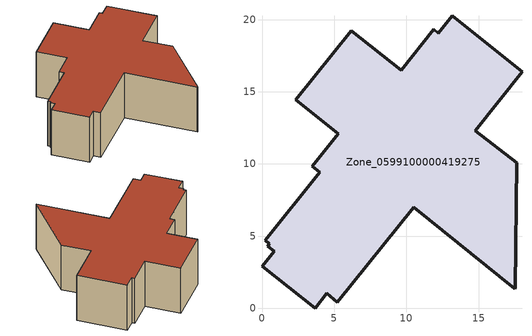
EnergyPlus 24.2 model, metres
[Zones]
Zone_0599100000419275
 floor ground (C_G): 5.29,12.09 2.35,14.43 6.18,19.23 9.63,16.47 11.9,19.32 12.21,19.07 13.18,20.27 18,16.39 14.75,12.31 17.63,10.07 17.55,1.43 17.51,1.36 10.51,6.99 5.22,0.44 4.5,1.03 3.68,0 0,2.93 0.83,3.95 0.4,4.31 0.52,4.47 0.23,4.73 3.99,9.43 3.47,9.84 z0
 wall outside (C_F): 17.51,1.36 17.55,1.43 17.63,10.07 14.75,12.31 18,16.39 13.18,20.27 12.21,19.07 11.9,19.32 9.63,16.47 6.18,19.23 2.35,14.43 5.29,12.09 3.47,9.84 3.99,9.43 0.23,4.73 0.52,4.47 0.4,4.31 0.83,3.95 0,2.93 3.68,0 4.5,1.03 5.22,0.44 10.51,6.99 17.51,1.36 z0:6.38
 roof outside (C_R): 0.23,4.73 0.52,4.47 0.4,4.31 0.83,3.95 0,2.93 3.68,0 4.5,1.03 5.22,0.44 10.51,6.99 17.51,1.36 17.55,1.43 17.63,10.07 14.75,12.31 18,16.39 13.18,20.27 12.21,19.07 11.9,19.32 9.63,16.47 6.18,19.23 2.35,14.43 5.29,12.09 3.47,9.84 3.99,9.43 z6.38
[BUILDING]
Pand.0599100000419275: North Axis=0; Terrain=City; Loads Convergence Tolerance Value=0.04; Temperature Convergence Tolerance Value=0.4; Solar Distribution=FullExterior; Maximum Number of Warmup Days=25; Minimum Number of Warmup Days=1
[Site:Location]
Rotterdam.The.Hague.AP_ZH_NLD Design_Conditions: Latitude=51.96; Longitude=4.45; Time Zone=1; Elevation=-4.5
[SITE:GROUNDTEMPERATURE:BUILDINGSURFACE]
18, 18, 18, 18, 18, 18, 18, 18, 18, 18, 18, 18
[MATERIAL] Thermal Absorptance=0.9; Solar Absorptance=0.7; Visible Absorptance=0.7
Name | Roughness | Thickness | Conductivity | Density | Specific Heat
G.D.1992-2005 | MediumSmooth | 0.15 | 0.06 | 540 | 1210
F.D.1992-2005 | Rough | 0.3 | 0.12 | 1920 | 840
R.D.1992-2005 | MediumRough | 0.2 | 0.08 | 1500 | 1000
[CONSTRUCTION]
C_G: G.D.1992-2005
C_F: F.D.1992-2005
C_R: R.D.1992-2005
[ZONE]
Zone_0599100000419275: Type=1; Multiplier=1; Ceiling Height=Autocalculate; Volume=Autocalculate; Floor Area=autocalculate; Part of Total Floor Area=Yes
[ZONEINFILTRATION:DESIGNFLOWRATE]
Infil_Zone_0599100000419275: Zone or ZoneList or Space or SpaceList=Zone_0599100000419275; Schedule=AlwaysOn; Design Flow Rate Calculation Method=Flow/Area; Flow Rate per Floor Area=0.0021; Constant Term Coefficient=1; Temperature Term Coefficient=0; Velocity Term Coefficient=0; Velocity Squared Term Coefficient=0
[HVACTEMPLATE:ZONE:IDEALLOADSAIRSYSTEM]
Zone_0599100000419275: Maximum Heating Supply Air Temperature=50; Minimum Cooling Supply Air Temperature=13; Maximum Heating Supply Air Humidity Ratio=0.0156; Minimum Cooling Supply Air Humidity Ratio=0.0077; Heating Limit=NoLimit; Cooling Limit=NoLimit; Dehumidification Control Type=ConstantSensibleHeatRatio; Cooling Sensible Heat Ratio=0.7; Dehumidification Setpoint=60; Humidification Control Type=None; Humidification Setpoint=30; Outdoor Air Method=None; Outdoor Air Flow Rate per Person=0.00944; Outdoor Air Flow Rate per Zone Floor Area=0; Outdoor Air Flow Rate per Zone=0; Demand Controlled Ventilation Type=None; Outdoor Air Economizer Type=NoEconomizer; Heat Recovery Type=None; Sensible Heat Recovery Effectiveness=0.7; Latent Heat Recovery Effectiveness=0.65
[ZONECONTROL:THERMOSTAT]
ThermostatControl_Zone_0599100000419275: Zone or ZoneList=Zone_0599100000419275; Control Type Schedule=DualSetpointControlType; Control 1=Thermostat_Zone_0599100000419275; Temperature Difference Between Cutout And Setpoint=0
[THERMOSTATSETPOINT:DUALSETPOINT]
Thermostat_Zone_0599100000419275: Heating Setpoint Temperature Schedule=HeatingSetpoint_Zone_0599100000419275; Cooling Setpoint Temperature Schedule=CoolingSetpoint_Zone_0599100000419275
[SCHEDULE:COMPACT]
HeatingSetpoint_Zone_0599100000419275: Through: 12/31, For: AllDays, Until: 24:00, 21
CoolingSetpoint_Zone_0599100000419275: Through: 12/31, For: AllDays, Until: 24:00, 24
DualSetpointControlType: Through: 12/31, For: AllDays, Until: 24:00, 4
AlwaysOn: Through: 12/31, For: AllDays, Until: 24:00, 1
